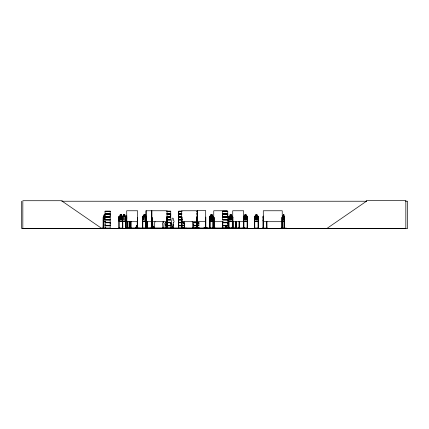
<?xml version="1.0" encoding="UTF-8"?>
<svg xmlns="http://www.w3.org/2000/svg" width="429" height="429" viewBox="0 0 429 429"><rect width="100%" height="100%" fill="white"/><g stroke="black" fill="none" stroke-linecap="round" stroke-linejoin="round"><path stroke-width="0.64" d="M105.067 225.3L105.067 222.785L110.178 222.785L110.173 225.3L105.067 225.3L105.073 224.045M110.173 224.045L110.173 222.785M110.173 215.444L110.173 214.189L105.067 214.189M165.621 225.3L165.621 222.785L170.737 222.785L170.731 225.3L165.621 225.3L165.626 224.045M170.731 224.045L170.731 222.785M170.731 215.444L170.731 214.189L166.897 214.189M183.832 225.3L178.716 225.3L178.721 222.785L183.832 222.785L183.832 224.045L183.827 222.785M181.939 216.699L178.716 216.699L178.721 214.189L181.939 214.189M196.938 225.3L193.715 225.3L193.72 224.045M198.825 224.045L198.825 222.785L197.549 222.785M222.646 216.699L222.646 214.189L227.761 214.189L227.756 216.699L222.646 216.699L222.651 215.444M227.756 224.045L227.756 222.785L222.646 222.785M227.756 215.444L227.756 214.189M135.248 228.131L139.35 228.115M136.363 228.303L136.47 225.713L136.347 227.005M226.003 228.303L226.11 225.713L225.986 227.005M173.096 225.579L173.16 224.41M184.465 224.41L184.277 227.922L184.465 224.41A0.912 0.912 0 0 0 184.277 222.978L184.046 221.595M172.801 227.139L172.533 226.968L172.849 227.097M193.479 227.177L193.517 226.887L193.559 227.177M105.035 219.653L110.183 219.761M105.051 228.33L105.067 225.804L110.178 225.804L110.178 228.228L101.534 228.303L107.363 228.308M153.528 227.054L153.759 226.909M165.605 228.33L170.737 228.228L170.731 225.804L165.621 225.804L165.621 228.228M172.597 226.909L172.646 227.177M222.597 219.686L227.767 219.761M136.025 228.303L136.417 225.713L137.21 228.303L137.232 221.353M226.598 228.303L226.244 225.713L225.713 228.33L225.724 227.938M195.517 228.115L199.313 227.89L195.506 228.056M284.288 221.53L284.282 216.109M284.524 220.19L284.325 221.53L282.802 221.53M135.934 228.303L136.384 225.713M225.445 228.051L225.445 228.335L226.013 225.713L225.606 228.308M280.856 228.131L286.427 228.131M284.379 228.33L284.347 217.406L284.647 217.406L284.647 228.335M284.465 228.303L284.507 216.581L284.271 216.152L282.818 216.152M234.502 228.308L229.091 228.051M234.518 228.126L230.979 228.126L234.518 228.282M225.445 228.303L226.019 225.713M212.114 228.308L215.396 228.115M215.385 228.303L212.151 228.11M101.539 228.131L110.173 228.158M182.936 228.33L183.253 228.325M183.081 228.131L183.414 228.335M150.027 228.33L153.973 228.131L150.075 228.33M213.385 220.195L212.929 221.53L210.033 221.53M153.705 226.93L153.813 227.134M221.3 228.303L228.85 228.126L221.305 228.282M232.695 220.19L232.245 221.487L229.15 221.487M232.738 220.195L232.277 221.53L229.118 221.53L228.7 220.195M247.506 220.195L247.045 221.53L243.887 221.53L243.474 220.195M258.397 220.19L257.947 221.487L254.853 221.487L254.451 220.19L254.451 216.607L254.853 216.152L257.947 216.152M234.754 228.303L236.829 228.303M236.835 228.131L234.765 228.131L240.433 228.303M262.226 228.131L266.527 228.051M208.805 228.131L215.412 228.335M105.373 219.112L104.949 220.19L104.156 220.19L103.732 219.112L104.129 214.763L104.976 214.763L104.912 216.152M126.437 228.303L127.504 228.11L126.469 228.335M127.306 228.308L127.322 227.938M127.472 228.303L127.37 221.262M184.513 228.335L178.705 228.33M125.354 228.282L125.413 221.262M146.075 216.109L145.206 216.109L145.206 214.763L143.86 214.763L143.86 216.109L142.943 216.109L142.514 216.586L142.433 228.131M254.3 228.303L254.408 216.586L254.837 216.109L255.754 216.109L255.754 214.763L257.094 214.763L257.051 216.152L257.722 216.602L257.722 219.112L257.051 220.19L255.797 220.19L255.121 219.112L255.121 216.602L255.797 216.152L255.797 214.806L257.051 214.806M282.845 216.109L282.625 216.607L282.856 216.152M103.228 228.335L103.545 216.109M103.539 221.53L103.271 220.19L103.561 216.152M212.146 216.109L212.146 214.763L210.886 214.763L210.95 216.152L210.312 216.602L210.312 219.112L210.929 220.19L212.087 220.19L212.698 219.112L212.704 216.602L212.087 216.152L212.698 216.602M212.087 220.19L212.704 219.112M126.887 218.624L126.276 219.686L126.753 219.691M122.115 219.112L121.445 220.19L120.19 220.19L119.519 219.112L119.519 216.602L120.19 216.152L120.19 214.806L121.445 214.806M125.456 219.112L124.78 220.19L123.525 220.19L122.855 219.112L122.855 216.602L123.525 216.152L123.525 214.806L124.78 214.806L124.78 216.152L125.456 216.602L125.483 220.19L125.885 221.487M145.833 219.112L145.158 220.19L143.903 220.19L143.232 219.112L143.232 216.602L143.903 216.152L143.903 214.806L145.158 214.806L145.158 216.152L145.833 216.602M283.891 214.806L283.258 214.806L283.301 216.152L282.942 216.602L283.258 220.19L283.848 220.19L284.17 219.112L283.869 214.763M209.663 228.335L209.652 216.586L210.065 216.109L210.907 216.109L210.886 214.763M210.081 216.152L209.711 216.607L210.081 216.152L212.929 216.152M209.668 216.586L210.065 216.109M122.136 216.586L122.565 216.109L123.482 216.109L123.482 214.763L124.828 214.763L124.828 216.109L125.697 216.109L126.174 216.581L126.174 220.195L125.713 221.53L122.555 221.53L122.136 220.195L122.136 216.586L121.445 216.152L121.487 214.763L120.147 214.763L120.147 216.109L119.23 216.109L118.801 216.586L118.817 228.335M228.748 216.607L229.15 216.152L232.245 216.152L232.695 216.602L232.652 228.335M262.966 228.335L262.95 216.586L263.374 216.109M262.993 216.607L263.62 216.152M152.531 228.013L152.381 228.33L152.799 227.445M152.531 228.158L153.185 228.335M153.973 228.282L154.697 228.158L154.531 227.445M154.15 228.33L154.633 228.013M154.74 228.314L154.054 228.335M163.921 228.335L163.899 227.74L164.007 228.217C162.371 229.252 162.457 227.526 162.741 228.121M162.57 228.33L163.964 228.121M162.72 228.325L163.009 228.33L162.473 228.335M164.017 228.335L163.562 228.33L163.937 228.33M171.809 228.013L171.825 227.445L171.396 228.33L171.562 228.013M171.916 228.325L171.664 228.158M172.855 228.217L173.332 228.239L171.75 228.335M172.785 228.33L173.316 228.158M173.289 228.335L173.198 227.74M173.606 228.33L173.713 227.445L173.482 228.33L173.144 228.121M183.328 228.217L183.408 228.217M184.352 228.325L184.25 228.335M184.432 228.33L184.502 227.74M192.272 228.33L192.38 228.013M192.659 228.013L192.487 227.445L192.39 228.33M192.616 228.325L193.061 228.314L192.503 228.228M192.932 228.325L192.503 228.158M194.181 228.325L194.471 228.013L194.712 228.314L194.144 228.325M163.09 221.595L162.864 222.978A0.912 0.912 0 0 0 162.677 224.41L162.864 227.922L163.776 227.922L163.964 224.41A0.912 0.912 0 0 0 163.776 222.978L163.546 221.595M210.312 216.602L210.929 216.152M327.08 228.335L366.463 201.233L366.463 200.434L405.839 200.434L405.839 228.335L21.45 228.335L21.45 201.233M122.587 221.487L125.681 221.487L126.126 220.19L126.126 216.602L126.823 216.152L125.885 216.152M180.142 228.308L183.097 228.335M152.515 228.239L153.094 228.314M163.653 228.335L164.007 228.266M171.648 228.239L172.018 228.335M171.836 228.266L172.227 228.314L171.546 228.158L173.874 228.314L173.589 228.158M192.632 228.335L192.38 228.158L198.825 228.158M118.661 228.308L119.187 227.938M243.35 228.308L243.404 227.938M61.712 201.233L366.666 201.233M405.539 201.233L407.55 201.233L407.55 228.566L22.834 228.566L22.834 200.718L62.216 200.718L62.216 201.233L101.593 228.335M227.123 210.762L213.749 210.762L213.739 228.335L213.835 227.938M105.062 211.159L110.183 211.159M166.897 211.159L170.737 211.159M178.711 211.159L181.939 211.159M196.932 211.154L197.554 211.159M222.64 211.159L227.767 211.159M166.897 211.25L170.737 211.25L170.731 213.685L166.897 213.685M181.939 211.261L178.711 211.25L178.716 213.685L181.939 213.685M196.938 211.261L197.554 211.25M222.64 211.261L227.767 211.261L227.756 213.685L222.646 213.685L222.646 211.261M105.073 211.411L110.173 211.411M166.902 211.411L170.731 211.411M181.934 211.411L178.721 211.411L178.721 213.685M196.932 211.411L197.549 211.411M222.651 211.411L227.756 211.411M196.938 213.685L197.554 213.685M105.03 213.857L110.215 213.857M166.881 213.857L170.769 213.857M178.684 213.857L181.274 213.857M196.949 213.857L197.571 213.857M222.613 213.857L227.799 213.857M105.03 214.012L110.215 214.012M166.881 214.012L170.769 214.012M178.684 214.012L181.274 214.012M196.949 214.012L197.571 214.012M222.613 214.012L227.799 214.012M196.938 214.189L197.554 214.189M283.912 214.763L283.237 214.763L283.258 216.152M104.118 214.806L104.949 214.806M210.929 214.806L212.103 214.806M230.094 214.806L231.349 214.806L231.349 216.152L232.019 216.602L232.019 219.112L231.349 220.19L230.094 220.19L229.418 219.112L229.418 216.602L230.094 216.152L230.046 214.763L231.392 214.763L231.392 216.109L232.266 216.109L232.738 216.581M246.117 214.806L244.862 214.806L244.862 216.152L244.192 216.602L244.192 219.112L244.862 220.19L246.117 220.19L246.793 219.112L246.793 216.602L246.117 216.152L246.166 214.763L244.82 214.763L244.82 216.109L243.903 216.109L243.474 216.586L243.447 228.335M211.878 215.031L211.132 215.031L211.132 215.481L211.878 215.481L211.878 215.031L211.872 215.481M283.365 215.031L283.746 215.031L283.746 215.481L283.365 215.481M103.512 216.109L104.129 216.109M104.944 216.109L105.529 216.109M121.487 216.109L122.362 216.109M126.78 216.109L125.863 216.109L125.434 216.586L125.434 220.195L125.853 221.53M212.076 216.109L212.945 216.109L213.385 216.581L213.342 228.335M230.046 216.109L229.129 216.109L228.7 216.586L228.678 228.335M246.166 216.109L247.034 216.109L247.506 216.581L247.506 228.335M257.094 216.109L257.968 216.109L258.44 216.581L258.44 220.195L257.979 221.53L254.821 221.53L254.408 220.195M282.808 216.109L283.279 216.109M283.869 216.109L284.32 216.109M103.523 216.152L105.513 216.152M146.058 216.152L142.964 216.152L142.557 216.607L142.557 220.19M243.919 216.152L247.013 216.152L247.463 216.602M213.342 216.602L212.918 216.109M212.087 216.602L210.929 216.602L210.929 219.112L212.087 219.112M105.067 216.699L110.178 216.699L110.178 214.189M166.897 216.699L170.737 216.699L170.737 214.189M196.938 216.699L197.554 216.699M105.03 216.876L110.215 216.876M166.881 216.876L170.769 216.876M178.684 216.876L181.274 216.876M196.949 216.876L197.571 216.876M222.613 216.876L227.799 216.876M105.03 217.031L110.215 217.031M166.881 217.031L170.769 217.031M178.684 217.031L181.274 217.031M196.949 217.031L197.571 217.031M222.613 217.031L227.799 217.031M105.067 217.208L110.178 217.208L110.178 219.627L105.073 219.562L110.183 219.632M166.897 217.208L170.737 217.208L170.737 219.627L166.902 219.562M181.934 219.562L178.721 219.562L178.716 217.208L181.939 217.208M196.938 217.208L197.635 217.181L197.651 228.115M118.774 217.406L119.144 217.406L119.187 228.335M137.634 217.406L137.436 228.335M142.487 217.406L142.857 217.406L142.787 228.11M146.251 217.406L146.616 228.308M151.609 217.406L152.048 217.406L152.075 228.335M181.617 217.406L181.982 217.406L182.009 228.335M209.647 217.406L210.044 217.406L210.028 228.335M212.961 228.335L212.999 217.406L213.395 217.406L213.438 228.335M213.749 217.406L214.087 217.406L214.076 228.335L214.114 227.938M228.678 217.406L229.048 217.406L229.091 228.335M233.033 217.406L232.325 217.406L232.282 228.335M243.447 217.406L243.817 217.406L243.86 228.335M247.463 217.406L247.093 217.406L247.136 228.335M254.381 217.406L254.751 217.406L254.751 228.335L254.794 227.938L254.338 227.938M258.397 217.406L258.027 217.406L258.07 228.335M262.923 217.406L263.679 217.406L263.647 228.335M282.298 217.406L281.907 217.406L281.869 228.335M282.631 217.406L282.931 217.406M142.514 217.857L146.085 217.857M166.897 219.632L170.737 219.632M181.939 219.632L178.668 219.696L181.939 219.761M222.64 219.627L227.767 219.632M166.897 219.734L170.737 219.761M105.062 219.863L110.183 219.846L110.173 222.281L105.067 222.281M166.897 219.846L170.737 219.852M181.939 219.863L178.711 219.852L178.716 222.281L183.832 222.281M222.64 219.846L227.767 219.863L227.756 222.281L222.646 222.281M105.073 220.007L110.173 220.007M166.902 220.007L170.731 220.007M181.934 220.007L178.721 220.007L178.721 222.281M222.651 220.007L227.756 220.007M103.239 220.195L103.561 221.487M103.523 221.487L105.513 221.487M122.34 221.487L119.246 221.487L118.844 220.19L118.844 216.607L119.246 216.152L122.34 216.152L122.791 216.602M142.964 221.487L146.058 221.487M197.367 221.471L205.695 221.471M212.929 221.487L210.065 221.487L209.695 220.19L210.049 221.53M243.919 221.487L247.013 221.487M282.818 221.487L284.314 221.487M103.502 221.53L105.534 221.53M122.372 221.53L119.214 221.53L118.801 220.195M146.085 221.53L142.927 221.53L142.514 220.195M126.7 221.696L137.634 221.696M145.892 221.696L167.074 221.696M181.617 221.696L197.083 221.696M213.749 221.696L223.107 221.696M232.722 221.696L243.656 221.696M263.288 221.696L282.228 221.696M165.621 222.281L170.737 222.281M193.715 222.281L196.938 222.281M197.549 222.281L198.831 222.281M105.03 222.458L110.215 222.458M165.583 222.458L170.769 222.458M178.684 222.458L183.869 222.458M193.683 222.458L196.949 222.458M197.571 222.458L198.868 222.458M222.613 222.458L227.799 222.458M105.03 222.613L110.215 222.613M165.583 222.613L170.769 222.613M178.684 222.613L183.869 222.613M193.683 222.613L196.949 222.613M197.571 222.613L198.868 222.613M222.613 222.613L227.799 222.613M196.938 222.785L193.715 222.785L193.715 225.3M197.549 225.3L198.831 225.3L198.831 222.785M222.646 225.3L227.761 225.3L227.761 222.785M105.03 225.472L110.215 225.472M165.583 225.472L170.769 225.472M178.684 225.472L183.869 225.472M193.683 225.472L196.949 225.472M197.571 225.472L198.868 225.472M222.613 225.472L227.799 225.472M105.03 225.627L110.215 225.627M165.583 225.627L170.769 225.627M178.684 225.627L183.869 225.627M193.683 225.627L196.949 225.627M197.571 225.627L198.868 225.627M222.613 225.627L227.799 225.627M178.716 228.228L178.716 225.804L183.832 225.804M193.715 225.804L196.938 225.804M197.549 225.804L198.831 225.804M222.646 225.804L227.761 225.804L227.761 228.228M184.508 227.74L184.438 228.217M197.329 227.719L197.667 227.719M205.523 227.719L205.861 227.719M122.833 227.938L122.378 227.938L122.378 228.335M125.37 227.938L125.826 227.938L125.826 228.335M126.684 227.938L245.222 227.997L245.222 228.335M247.506 227.938L247.05 227.938L247.05 228.335M258.44 227.938L257.985 227.938L257.985 228.335M266.527 227.938L266.983 227.938M281.869 227.938L282.336 227.938L282.336 228.335M282.598 227.938L282.968 227.938M284.314 227.938L284.684 227.938M119.187 228.051L122.378 228.051M125.826 228.051L131.51 228.303M149.619 228.126L141.956 228.335M162.972 228.046L163.578 228.046M172.168 228.046L172.774 228.046M183.473 228.046L184.079 228.046M207.679 228.115L203.877 227.89L207.69 228.056M228.839 228.11L220.844 228.335M241.983 228.131L247.05 228.051M254.794 228.051L257.985 228.051M150.021 228.131L154.853 228.325L154.542 227.445M165.626 228.158L170.731 228.158M184.465 228.121L178.721 228.158L178.721 225.804M122.85 228.282L122.791 221.262M198.836 228.233L193.704 228.33M162.923 228.271L162.564 228.266M153.073 228.239L152.654 228.158M267.036 228.308L266.94 221.262M258.451 228.11L258.397 216.602M232.947 228.308L232.909 217.406M232.775 228.303L232.722 210.762L243.656 210.762L243.634 228.335M130.475 228.303L130.539 221.262M168.618 228.303L165.755 228.308M195.849 228.308L195.844 227.997M137.682 228.303L137.634 210.762L126.7 210.762L126.909 228.335M282.813 228.303L282.759 217.406M126.126 216.602L125.681 216.152L122.587 216.152L122.185 216.607L122.185 220.19M104.949 216.152L105.373 216.602M126.759 216.645L126.314 216.645L126.898 217.669M126.153 219.112L126.823 220.19M210.312 219.112L210.929 220.19M262.95 220.195L263.363 221.53M228.968 228.314L229.006 227.938M137.178 228.303L136.599 225.713L137.049 228.303L137.114 227.997M226.217 225.713L226.689 228.303M136.567 227.005L136.513 225.713L136.958 228.303M282.84 221.53L282.663 216.607L282.614 228.335M226.378 228.303L226.169 225.713L226.206 227.005M136.529 225.713L136.738 228.303M192.836 227.81L192.551 222.544A1.367 1.367 0 0 1 192.149 221.573M172.029 227.338L171.868 224.41A0.912 0.912 0 0 1 171.868 223.123M284.545 227.938L284.545 228.335M282.931 221.262L282.952 228.335M282.749 227.938L282.738 228.335M282.282 228.335L282.228 210.762L263.288 210.762L263.336 228.335L263.363 217.406M282.169 227.938L282.18 228.335M282.041 227.938L282.041 228.335M281.982 217.406L281.982 228.335M266.897 227.938L266.897 228.335M266.613 227.938L266.613 228.335M266.57 221.262L266.527 228.335M263.717 228.335L263.717 227.938L262.88 227.938L262.88 228.335M263.61 217.406L263.551 228.335M263.25 227.938L263.256 228.335M254.424 227.938L254.424 228.335M247.42 227.938L247.42 228.335M244.423 227.997L244.423 228.335M243.779 217.406L243.774 228.335M243.516 216.607L243.57 228.335M239.361 221.262L239.328 228.335M239.291 221.262L239.232 228.335M239.087 227.938L239.103 228.335M239.044 221.262L239.007 228.335M238.932 227.938L238.932 228.335M236.218 221.262L236.256 228.335M236.143 221.262L236.181 228.335M236.084 227.938L236.084 228.335M235.945 227.938L235.955 228.335M235.896 221.262L235.896 228.335M235.827 221.262L235.789 228.335M233.033 221.353L233.054 228.335M232.845 221.353L232.845 228.335M232.368 227.938L232.368 228.335M228.636 227.938L228.636 228.335M228.48 227.997L228.48 228.335M228.249 227.997L228.249 228.335M227.07 227.938L227.075 228.335L227.059 227.938M225.858 227.938L225.842 228.335M225.734 227.938L225.783 228.335M225.622 227.938L225.563 228.335L225.482 227.938M222.882 227.938L222.924 228.335M222.807 221.262L222.844 228.335M222.758 227.938L222.748 228.335M222.635 227.938L222.646 228.335M222.587 221.262L222.544 228.335M222.506 221.262L222.506 228.335M219.889 228.335L218.179 228.335M213.974 217.406L214.001 228.335M213.862 217.406L213.862 228.335M213.293 227.938L213.283 228.335M213.057 217.406L213.057 228.335M212.141 214.763L212.076 221.53M209.985 217.406L209.931 228.335M209.76 227.938L209.749 228.335M209.609 227.938L209.609 228.335M205.834 228.115L205.829 217.181L205.561 217.181L205.545 228.115M205.748 227.719L205.727 228.115M205.673 228.115L205.695 210.537L197.367 210.537L197.367 228.115M197.501 217.181L197.517 228.115M197.447 227.719L197.469 228.115M197.184 228.335L197.184 217.406L196.82 217.406L196.793 228.335M197.109 228.335L197.083 210.762L181.617 210.762L181.617 228.335M196.97 227.938L197.034 228.335M196.922 217.406L196.895 228.335M196.337 227.997L196.337 228.335M196.074 227.997L196.074 228.335M195.56 227.997L195.56 228.335M193.838 228.013L193.838 226.818L193.211 226.818L193.211 228.013M186.159 227.997L186.159 228.335M184.036 227.322L184.036 228.121M181.88 217.406L181.912 228.335M181.837 227.938L181.767 228.335M181.719 217.406L181.692 228.335M178.721 217.208L178.721 219.562M178.716 214.189L178.716 216.699M178.716 222.785L178.716 225.3M173.702 227.445L173.648 228.158M173 228.013L173.005 226.818L172.378 226.818L172.378 228.013M171.654 227.445L171.6 228.158M167.203 227.938L167.203 228.335L167.171 217.406L166.811 217.406L166.779 228.335M167.01 228.335L167.074 210.762L145.892 210.762L145.855 228.335M166.956 227.938L166.967 228.335M166.908 217.406L166.881 228.335M163.535 228.121L163.535 227.322L163.117 227.322L163.117 228.121M153.99 228.013L153.99 226.818L153.362 226.818L153.362 228.013M151.909 210.762L151.936 228.335M151.871 217.406L151.855 228.335L151.812 217.406M151.71 217.406L151.71 228.335M151.609 210.762L151.576 228.335M150.777 227.997L150.777 228.335M147.64 221.353L147.656 228.335M147.614 221.353L147.608 228.335M147.496 221.353L147.469 228.335M147.431 227.938L147.431 228.335M146.546 227.938L146.557 228.335M146.386 217.406L146.375 228.335M146.348 217.406L146.305 228.335M146.251 210.762L146.241 228.335M146.133 221.262L146.176 228.335M146.091 228.335L145.892 217.406L145.973 228.335M142.9 227.938L142.964 228.335M142.53 227.938L142.53 228.335M137.371 221.353L137.366 228.335M130.572 221.262L130.572 228.335M129.424 221.262L129.456 228.335M129.381 227.938L129.381 228.335M129.054 221.262L129.054 228.335L129.011 227.938M127.611 227.997L127.611 228.335M127.445 227.938L127.445 228.335M127.102 227.938L127.097 228.335M127.048 221.262L126.973 228.335M126.866 227.938L126.812 228.335M125.783 220.619L125.74 228.335M125.456 227.938L125.456 228.335M122.748 227.938L122.748 228.335M122.421 217.406L122.463 228.335M119.101 227.938L119.101 228.335M105.679 227.938L105.652 228.335M105.593 227.938L105.588 228.335M105.502 228.051L105.502 228.335M105.411 227.938L105.395 228.335M103.486 228.335L103.486 227.938L103.089 227.938L103.089 228.335L103.116 217.406L103.459 217.406L103.378 228.335M103.351 221.262L103.292 228.335M155.035 221.573A1.367 1.367 0 0 1 154.638 222.544L154.354 227.81L152.987 227.81L152.703 222.544A1.367 1.367 0 0 1 152.3 221.573M173.648 222.447L173.364 227.719L171.997 227.719L171.713 222.447A1.367 1.367 0 0 1 171.997 220.297L171.997 218.822A0.681 0.681 0 0 1 172.683 218.141A0.681 0.681 0 0 1 173.364 218.822L173.364 220.297A1.367 1.367 0 0 1 173.648 222.447M284.164 219.686L283.612 218.431L283.054 219.686L283.478 218.136L283.113 216.575L283.848 216.602L283.848 219.112L283.258 219.112L283.258 216.602L283.601 217.83L284.137 216.597L283.735 218.141L284.164 219.686M105.25 219.686L104.51 218.431L103.77 219.739L104.327 218.136L103.839 216.575L104.494 217.83L105.218 216.597L104.676 218.141L105.25 219.686M212.618 219.686L212.216 219.728L211.535 218.431C211.132 220.576 209.529 219.766 211.272 218.136C209.636 216.602 211.095 215.782 211.518 217.83C211.921 215.782 213.476 216.591 211.787 218.141L212.618 219.686M121.992 219.686L121.536 219.691L120.822 218.431C120.313 220.463 118.656 220.061 120.533 218.136C118.753 216.591 120.34 215.787 120.801 217.83C121.31 215.894 122.914 216.302 121.091 218.141L121.992 219.686M231.896 219.686L231.467 219.728L230.727 218.431C230.142 220.479 228.603 220.039 230.437 218.136C228.657 216.591 230.244 215.787 230.705 217.83C231.21 215.894 232.818 216.302 230.995 218.141L231.896 219.686M246.67 219.686L246.235 219.728L245.495 218.431C244.986 220.463 243.329 220.061 245.211 218.136C243.431 216.591 245.018 215.787 245.474 217.83C245.983 215.894 247.587 216.302 245.763 218.141L246.67 219.686M257.604 219.686L257.143 219.691L256.429 218.431C255.92 220.463 254.263 220.061 256.14 218.136C254.359 216.591 255.947 215.787 256.408 217.83C256.917 215.894 258.521 216.302 256.698 218.141L257.604 219.686M110.183 211.256L105.062 211.261L105.073 213.685L110.178 213.685L110.178 211.261M104.805 215.031L104.295 215.031L104.295 215.481L104.805 215.481L104.805 215.031M121.219 215.031L120.415 215.031L120.415 215.481L121.219 215.481L121.219 215.031M124.56 215.031L123.75 215.031L123.75 215.481L124.56 215.481L124.56 215.031M144.932 215.031L144.128 215.031L144.128 215.481L144.932 215.481L144.932 215.031M231.124 215.031L230.319 215.031L230.319 215.481L231.124 215.481L231.124 215.031M245.892 215.031L245.088 215.031L245.088 215.481L245.892 215.481L245.892 215.031M256.826 215.031L256.022 215.031L256.022 215.481L256.826 215.481L256.826 215.031M104.949 216.602L104.156 216.602L104.156 219.112L104.949 219.112L104.949 216.602M121.445 216.602L120.19 216.602L120.19 219.112L121.445 219.112L121.445 216.602M124.78 216.602L123.525 216.602L123.525 219.112L124.78 219.112L124.78 216.602M145.158 216.602L143.903 216.602L143.903 219.112L145.158 219.112L145.158 216.602M231.349 216.602L230.094 216.602L230.094 219.112L231.349 219.112L231.349 216.602M246.117 216.602L244.862 216.602L244.862 219.112L246.117 219.112L246.117 216.602M257.051 216.602L255.797 216.602L255.797 219.112L257.051 219.112L257.051 216.602M227.761 217.208L222.646 217.208L222.646 219.627L227.756 219.562L227.761 217.208M227.225 228.314L227.236 227.938L227.231 228.33M226.898 228.335L226.903 227.938L226.871 228.335M185.425 228.335L185.425 227.997L185.387 228.335M130.936 228.335L130.931 221.262L130.904 228.335M105.791 228.335L105.791 227.938L105.77 228.335"/></g></svg>
